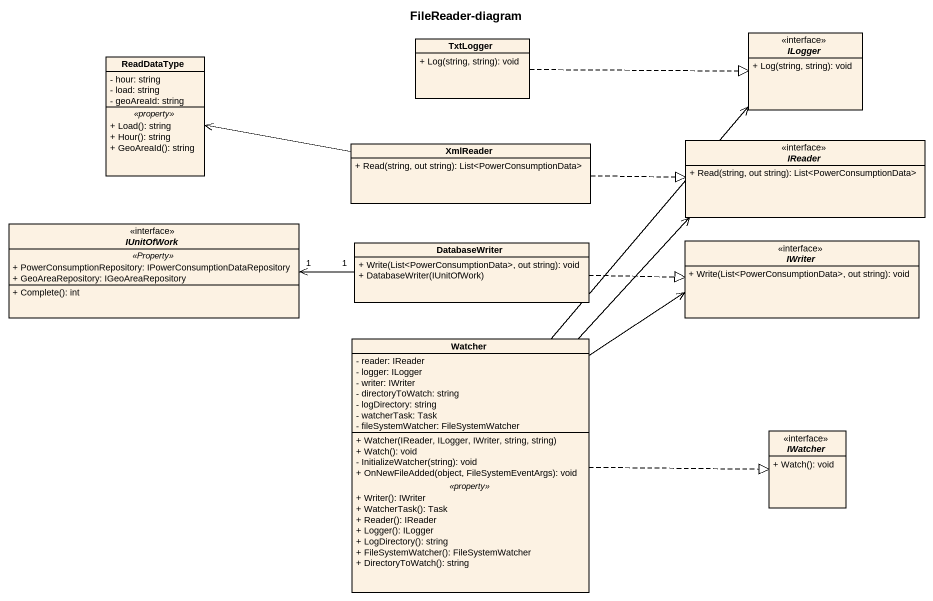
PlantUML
@startuml
title FileReader-diagram
hide circle
hide empty members
skinparam classAttributeIconSize 0
class ReadDataType {
  - hour: string
  - load: string
  - geoAreaId: string
  .. <<property>> ..
  + Load(): string
  + Hour(): string
  + GeoAreaId(): string
}
class TxtLogger {
  + Log(string, string): void
}
interface ILogger {
  + Log(string, string): void
}
class XmlReader {
  + Read(string, out string): List<PowerConsumptionData>
}
interface IReader {
  + Read(string, out string): List<PowerConsumptionData>
}
interface IUnitOfWork {
  .. <<Property>> ..
  + PowerConsumptionRepository: IPowerConsumptionDataRepository
  + GeoAreaRepository: IGeoAreaRepository
  --
  + Complete(): int
}
class DatabaseWriter {
  + Write(List<PowerConsumptionData>, out string): void
  + DatabaseWriter(IUnitOfWork)
}
interface IWriter {
  + Write(List<PowerConsumptionData>, out string): void
}
class Watcher {
  - reader: IReader
  - logger: ILogger
  - writer: IWriter
  - directoryToWatch: string
  - logDirectory: string
  - watcherTask: Task
  - fileSystemWatcher: FileSystemWatcher
  --
  + Watcher(IReader, ILogger, IWriter, string, string)
  + Watch(): void
  - InitializeWatcher(string): void
  + OnNewFileAdded(object, FileSystemEventArgs): void
  .. <<property>> ..
  + Writer(): IWriter
  + WatcherTask(): Task
  + Reader(): IReader
  + Logger(): ILogger
  + LogDirectory(): string
  + FileSystemWatcher(): FileSystemWatcher
  + DirectoryToWatch(): string
}
interface IWatcher {
  + Watch(): void
}
TxtLogger .right.|> ILogger
XmlReader -left-> ReadDataType
XmlReader .right.|> IReader
IReader <-- Watcher
IUnitOfWork "1" <-right- "1" DatabaseWriter
DatabaseWriter .right.|> IWriter
Watcher -up-> ILogger
Watcher -right-> IWriter
Watcher .right.|> IWatcher
@enduml
